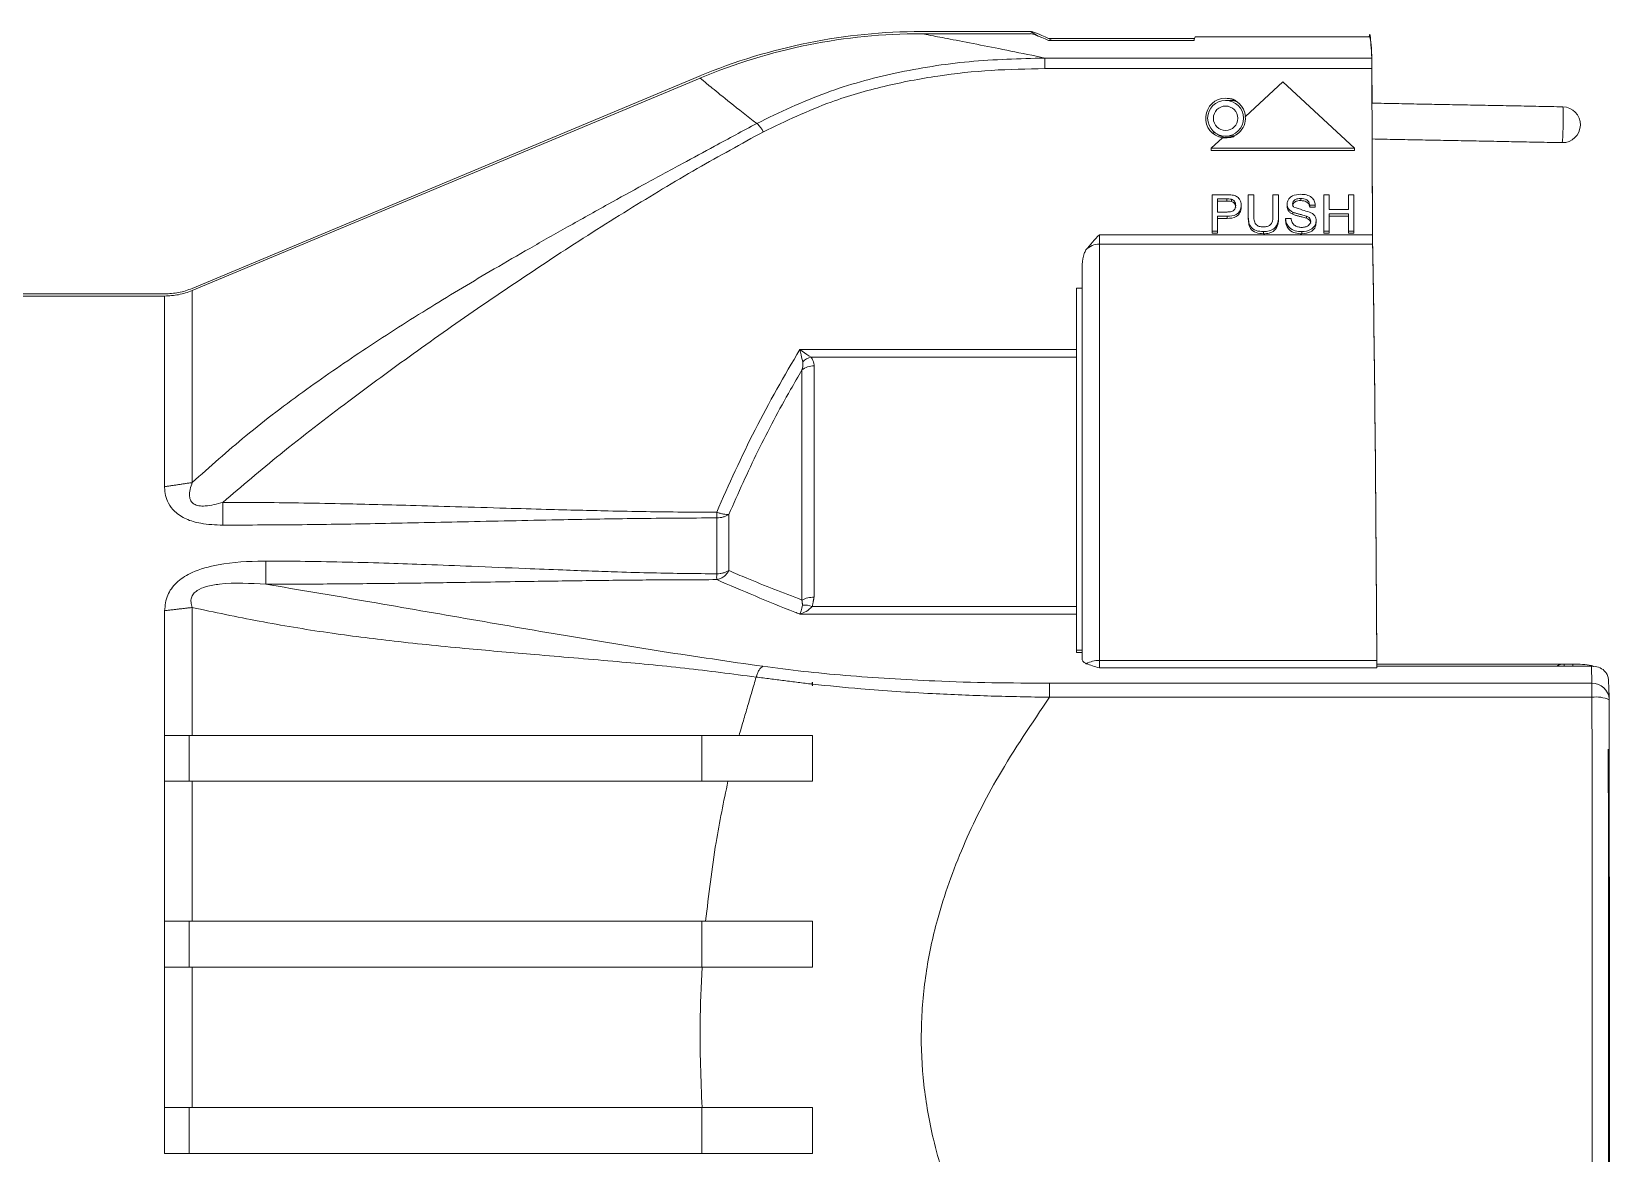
# Model space of a CAD drawing. Extents: x 12.1 to 108.7, y 1 to 80.4.
# Drawn here: x 26 to 31.5, y 32.28 to 36.19 of the extents above; entities that cross this region are included whole.
import ezdxf

# ---------------------------------------------------------------- set-up
doc = ezdxf.new("R2010")
doc.units = 0
doc.header["$MEASUREMENT"] = 0
doc.linetypes.add('SLD-Solid', pattern=[0])
doc.layers.add('OBJECT', color=7, linetype='CONTINUOUS')

msp = doc.modelspace()

# ---------------------------------------------------------------- linework, layer by layer
at = {"layer": 'OBJECT', "linetype": 'SLD-Solid', "lineweight": 15}
for p, q in [((29.1031, 36.1918), (29.4838, 36.1918)), ((29.1031, 36.1844), (29.4838, 36.1844)), ((29.4838, 36.1918), (29.5111, 36.176)), ((29.5471, 36.1677), (30.0562, 36.1677)), ((29.5471, 36.1677), (29.5599, 36.1603)), ((29.5471, 36.1603), (30.0544, 36.1603)), ((30.0579, 36.1734), (30.668, 36.1734)), ((30.6676, 36.1734), (30.6676, 36.1832)), ((29.5338, 36.0995), (29.5338, 36.0625)), ((29.5338, 36.0995), (30.6745, 36.0995)), ((29.5338, 36.0625), (30.6749, 36.0625)), ((30.6753, 35.9421), (30.6749, 36.0699)), ((30.6749, 36.0625), (30.6769, 35.4831)), ((26.5606, 35.2961), (28.3313, 36.0368)), ((26.5606, 35.2888), (28.3313, 36.0295)), ((30.3643, 36.0167), (30.2333, 35.8952)), ((30.6143, 35.7848), (30.3643, 36.0167)), ((30.1539, 35.8215), (30.1143, 35.7848)), ((30.1143, 35.7848), (30.6143, 35.7848)), ((30.1143, 35.7848), (30.1143, 35.7773)), ((30.1143, 35.7773), (30.6143, 35.7773)), ((30.6143, 35.7848), (30.6143, 35.7773)), ((30.6769, 35.4904), (30.6758, 35.8171)), ((30.1171, 35.6228), (30.1674, 35.6228)), ((30.1171, 35.4957), (30.1171, 35.6228)), ((30.1691, 35.6081), (30.1364, 35.6081)), ((30.1364, 35.6081), (30.1364, 35.5625)), ((30.1691, 35.6081), (30.1691, 35.6007)), ((30.1849, 35.607), (30.1849, 35.5995)), ((30.2435, 35.5497), (30.2435, 35.6228)), ((30.2435, 35.6228), (30.2628, 35.6228)), ((30.2628, 35.6228), (30.2628, 35.5505)), ((30.3295, 35.6228), (30.3488, 35.6228)), ((30.3295, 35.5505), (30.3295, 35.6228)), ((30.3488, 35.6228), (30.3488, 35.5497)), ((30.4269, 35.6097), (30.4269, 35.6023)), ((30.5068, 35.4957), (30.5068, 35.6228)), ((30.5068, 35.6228), (30.5261, 35.6228)), ((30.5261, 35.6228), (30.5261, 35.5707)), ((30.5928, 35.5707), (30.5928, 35.6228)), ((30.5928, 35.6228), (30.6121, 35.6228)), ((30.6121, 35.6228), (30.6121, 35.4957)), ((30.1691, 35.6007), (30.1364, 35.6007)), ((30.1364, 35.5625), (30.1694, 35.5625)), ((30.2189, 35.5863), (30.2189, 35.5788)), ((30.3786, 35.5896), (30.3786, 35.5821)), ((30.3989, 35.5622), (30.3989, 35.5547)), ((30.4769, 35.5869), (30.4576, 35.5869)), ((30.4576, 35.5869), (30.4576, 35.5795)), ((30.4769, 35.5795), (30.4576, 35.5795)), ((30.4769, 35.5869), (30.4769, 35.5795)), ((30.5261, 35.5707), (30.5928, 35.5707)), ((30.5928, 35.556), (30.5261, 35.556)), ((30.5261, 35.556), (30.5261, 35.4957)), ((30.5928, 35.4957), (30.5928, 35.556)), ((30.1364, 35.4957), (30.1171, 35.4957)), ((30.1171, 35.4957), (30.1171, 35.4883)), ((30.1699, 35.5479), (30.1364, 35.5479)), ((30.1364, 35.5479), (30.1364, 35.4957)), ((30.1699, 35.5404), (30.1364, 35.5404)), ((30.1364, 35.4957), (30.1364, 35.4883)), ((30.1699, 35.5479), (30.1699, 35.5404)), ((30.2435, 35.5497), (30.2435, 35.5422)), ((30.3488, 35.5497), (30.3488, 35.5422)), ((30.3734, 35.5397), (30.3927, 35.5397)), ((30.3734, 35.5397), (30.3734, 35.5322)), ((30.4465, 35.5481), (30.4465, 35.5406)), ((30.4805, 35.5318), (30.4805, 35.5243)), ((30.5261, 35.4957), (30.5068, 35.4957)), ((30.5068, 35.4957), (30.5068, 35.4883)), ((30.5928, 35.5485), (30.5261, 35.5485)), ((30.5261, 35.4957), (30.5261, 35.4883)), ((30.6121, 35.4957), (30.5928, 35.4957)), ((30.5928, 35.4957), (30.5928, 35.4883)), ((30.6121, 35.4957), (30.6121, 35.4883)), ((29.7243, 35.4831), (30.6769, 35.4831)), ((29.7243, 35.4831), (29.7243, 35.4509)), ((29.7243, 35.4509), (29.7243, 33.9985)), ((30.6772, 35.4509), (29.7243, 35.4509)), ((30.1364, 35.4883), (30.1171, 35.4883)), ((30.2965, 35.4941), (30.2965, 35.4866)), ((30.4307, 35.4941), (30.4307, 35.4866)), ((30.5261, 35.4883), (30.5068, 35.4883)), ((30.6121, 35.4883), (30.5928, 35.4883)), ((29.6643, 34.0024), (29.6643, 35.3798)), ((26.4641, 35.2768), (24.2053, 35.2768)), ((29.6643, 35.2973), (29.6448, 35.2973)), ((29.6448, 35.0834), (29.6448, 35.2973)), ((26.4641, 35.2694), (24.2053, 35.2694)), ((28.6795, 35.0834), (29.6448, 35.0834)), ((29.6448, 35.0563), (28.7188, 35.0563)), ((29.6448, 35.0563), (29.6448, 35.0834)), ((29.6448, 34.187), (29.6448, 35.0563)), ((28.6868, 34.2094), (28.6868, 35.0116)), ((28.7292, 35.0259), (28.7292, 34.2188)), ((28.4319, 34.508), (28.4319, 34.3118)), ((28.3895, 34.3009), (28.3895, 34.4957)), ((28.7229, 34.187), (29.6448, 34.187)), ((29.6448, 34.1605), (29.6448, 34.187)), ((29.6448, 34.1605), (28.6795, 34.1605)), ((29.6448, 34.0265), (29.6448, 34.1605)), ((29.6448, 34.0339), (29.6643, 34.0339)), ((29.6448, 34.0265), (29.6643, 34.0265)), ((29.7243, 33.9985), (29.7243, 33.9727)), ((29.7243, 33.9985), (30.6917, 33.9985)), ((30.692, 33.9727), (29.7243, 33.9727)), ((30.6918, 33.9844), (30.6918, 33.9862)), ((31.345, 33.9862), (30.6918, 33.9862)), ((31.345, 33.9789), (30.6919, 33.9789)), ((31.376, 33.9862), (31.345, 33.9862)), ((31.345, 33.9862), (31.3451, 33.9789)), ((31.4402, 33.9789), (31.345, 33.9789)), ((31.3759, 33.9789), (31.376, 33.9862)), ((31.4421, 33.9191), (31.4402, 33.9789)), ((29.5505, 33.9191), (31.4421, 33.9191)), ((29.5505, 33.9191), (29.5505, 33.8702)), ((31.4421, 33.8702), (31.4421, 33.9191)), ((31.5011, 33.8993), (31.5011, 33.8945)), ((31.5021, 33.8686), (31.5011, 33.8993)), ((29.5505, 33.8702), (31.4421, 33.8702)), ((31.5021, 33.8686), (31.5021, 33.8706)), ((31.5021, 33.8613), (31.5021, 33.8632)), ((26.4632, 33.5774), (26.4632, 33.7374)), ((26.55, 33.5774), (26.55, 33.7374)), ((28.338, 33.5774), (28.338, 33.7374)), ((28.7232, 33.7374), (28.7232, 33.5774)), ((26.4632, 32.9294), (26.4632, 33.0894)), ((26.55, 32.9294), (26.55, 33.0894)), ((28.338, 32.9294), (28.338, 33.0894)), ((28.7232, 33.0894), (28.7232, 32.9294)), ((26.4632, 32.2794), (26.4632, 32.4394)), ((26.55, 32.2794), (26.55, 32.4394)), ((28.338, 32.2794), (28.338, 32.4394)), ((28.7232, 32.4394), (28.7232, 32.2794))]:
    msp.add_line(p, q, dxfattribs=at)
at = {"layer": 'OBJECT', "linetype": 'SLD-Solid', "lineweight": 15, "flags": 128}
msp.add_lwpolyline([(30.1696, 35.9581), (30.1694, 35.9589), (30.1694, 35.9592)], dxfattribs=at)
at = {"layer": 'OBJECT', "linetype": 'SLD-Solid', "lineweight": 15}
for radius in [0.0625, 0.0425]:
    msp.add_circle((30.1643, 35.8894), radius, dxfattribs=at)
for centre, radius, start, end in [((29.1031, 34.1918), 2, 90, 112.7007), ((29.1031, 34.1844), 2, 90, 112.7007), ((31.3391, 35.8669), 0.0625, 268.905, 88.905), ((29.7237, 35.3886), 0.0623, 89.3979, 138.1415), ((28.7399, 34.9833), 0.076, 106.1528, 131.4988), ((28.7283, 34.9584), 0.0675, 89.2585, 128.0253), ((28.7273, 34.1265), 0.0923, 88.8487, 116.0829), ((28.6943, 34.1066), 0.0854, 70.4324, 93.6263), ((29.7219, 33.9103), 0.0882, 88.4171, 119.4094), ((31.4433, 33.8603), 0.0589, 2.8159, 91.1468), ((31.4571, 33.7644), 0.1068, 65.0782, 98.0588)]:
    msp.add_arc(centre, radius, start, end, dxfattribs=at)
for centre, major_axis, ratio, start_param, end_param in [((43.3402, 28.1918), (13.859, -7.9991), 0.008726, 3.048898, 3.126476), ((43.3402, 28.1844), (13.859, -7.9991), 0.008726, 3.048898, 3.126476), ((30.0652, 28.1844), (0, 8), 0.017455, 0.052524, 0.077578), ((30.674, 28.1918), (0, 8), 0.017455, 0.046327, 0.067848), ((30.6643, 28.1918), (0, 8), 0.008727, 6.137378, 6.236858), ((30.6643, 28.1844), (0, 8), 0.008727, 6.137378, 6.230661), ((30.6744, 36.0475), (0, 0.06), 0.008727, 5.094703, 6.137378), ((30.6744, 36.0401), (0, 0.06), 0.008727, 5.094703, 6.137378), ((30.1643, 35.8899), (0, 0.0695), 0.999975, 4.793133, 9.269144), ((30.1643, 35.8894), (0.1225, -0.0023), 0.510204, 1.26834, 1.570796), ((30.1643, 35.8899), (0, 0.0691), 0.999975, 2.990217, 4.788876), ((31.3391, 35.8669), (0.0012, 0.0625), 0.04, 3.141593, 6.283185), ((30.1643, 35.8894), (0.1225, -0.0023), 0.510204, 4.712389, 4.986984), ((30.6774, 35.5128), (0, 0.06), 0.008727, 1.953111, 2.713245), ((30.6774, 35.5055), (0, 0.06), 0.008727, 1.953111, 2.713245), ((30.6631, 31.9333), (0, 3.875), 0.008727, 5.276708, 5.854838), ((30.6631, 31.926), (0, 3.875), 0.008727, 5.276708, 5.854838), ((30.6922, 34.0379), (0, 0.06), 0.008727, 2.135116, 2.609533), ((30.6922, 34.0306), (0, 0.06), 0.008727, 2.135116, 2.874395), ((31.3453, 33.9083), (0.0008, -0.0779), 0.769897, 3.133487, 3.572015), ((31.3766, 33.9459), (0.125, -0.0002), 0.322451, 1.036066, 1.576054), ((31.4398, 33.9321), (0.06, 0.0007), 0.779289, 0.703294, 1.555767), ((31.3736, 32.6844), (0, 8), 0.008661, 4.563618, 4.86116), ((31.4336, 32.6918), (0, 7.94), 0.008727, 4.563618, 4.86116), ((31.4336, 32.6844), (0, 7.94), 0.008727, 4.563618, 4.86116), ((31.4728, 32.6918), (0, 3.15), 0.008727, 4.390109, 5.034669)]:
    msp.add_ellipse(centre, major_axis=major_axis, ratio=ratio, start_param=start_param, end_param=end_param, dxfattribs=at)
for points, knots in [([(29.1031, 36.1844), (29.1052, 36.184), (29.1094, 36.1832), (29.1459, 36.1764), (29.2102, 36.1642), (29.3039, 36.1461), (29.4126, 36.1245), (29.4933, 36.1079), (29.5338, 36.0995)], [0, 0, 0, 0, 0.141514, 0.285081, 0.469517, 0.656824, 0.827918, 1, 1, 1, 1]), ([(28.5294, 35.8714), (28.6091, 35.9096), (28.7635, 35.9837), (29.0146, 36.0516), (29.2703, 36.0925), (29.4456, 36.0971), (29.5338, 36.0995)], [0, 0, 0, 0, 0.257109, 0.497626, 0.747109, 1, 1, 1, 1]), ([(29.5338, 36.0625), (29.4717, 36.0614), (29.3471, 36.0591), (29.1594, 36.039), (28.9722, 36.0031), (28.7654, 35.944), (28.6302, 35.8794), (28.5525, 35.8423)], [0, 0, 0, 0, 0.182552, 0.366177, 0.55406, 0.743888, 1, 1, 1, 1]), ([(28.5294, 35.8714), (28.4971, 35.8966), (28.432, 35.9473), (28.3729, 35.9953), (28.3374, 36.0244), (28.3333, 36.0277), (28.3313, 36.0295)], [0, 0, 0, 0, 0.268577, 0.539944, 0.768997, 1, 1, 1, 1]), ([(30.1696, 35.9581), (30.1769, 35.9579), (30.1878, 35.9577), (30.1973, 35.9528), (30.2004, 35.9512)], [0, 0, 0, 0, 0.677217, 1, 1, 1, 1]), ([(26.5606, 34.619), (26.6221, 34.6741), (26.7494, 34.7881), (26.9544, 34.9427), (27.1704, 35.0914), (27.3894, 35.2305), (27.5802, 35.3448), (27.7399, 35.4373), (27.8724, 35.5124), (28.0045, 35.5861), (28.1381, 35.6596), (28.2619, 35.727), (28.394, 35.7985), (28.4803, 35.8449), (28.5294, 35.8714)], [0, 0, 0, 0, 0.1080294, 0.2233615, 0.3320231, 0.4454257, 0.555337, 0.6158893, 0.6805101, 0.7492245, 0.808556, 0.8746505, 0.9287833, 1, 1, 1, 1]), ([(28.5525, 35.8423), (28.4754, 35.7999), (28.3161, 35.7125), (28.0759, 35.5679), (27.8253, 35.4085), (27.5754, 35.2406), (27.3339, 35.0713), (27.0991, 34.8987), (26.8763, 34.7277), (26.7335, 34.6062), (26.6674, 34.55)], [0, 0, 0, 0, 0.1145592, 0.2364469, 0.3657728, 0.5026288, 0.6306681, 0.7525375, 0.8853647, 1, 1, 1, 1]), ([(30.1212, 35.8361), (30.1216, 35.8365), (30.1227, 35.8376), (30.1243, 35.8391), (30.1255, 35.84), (30.1261, 35.8404), (30.126, 35.8402), (30.126, 35.8402)], [0, 0, 0, 0, 0.14957, 0.402748, 0.723192, 0.976617, 1, 1, 1, 1]), ([(30.1947, 35.8263), (30.194, 35.8259), (30.1868, 35.8224), (30.1704, 35.8214), (30.1495, 35.8242), (30.1385, 35.8321), (30.1339, 35.8353)], [0, 0, 0, 0, 0.038594, 0.374157, 0.742856, 1, 1, 1, 1]), ([(30.1674, 35.6228), (30.1712, 35.6228), (30.178, 35.6227), (30.1847, 35.6219), (30.1877, 35.6216)], [0, 0, 0, 0, 0.560101, 1, 1, 1, 1]), ([(30.1849, 35.607), (30.1819, 35.6074), (30.1767, 35.6081), (30.1714, 35.6081), (30.1691, 35.6081)], [0, 0, 0, 0, 0.5595849, 1, 1, 1, 1]), ([(30.1996, 35.5857), (30.1994, 35.5883), (30.1991, 35.5934), (30.1957, 35.5998), (30.1909, 35.6047), (30.1869, 35.6062), (30.1849, 35.607)], [0, 0, 0, 0, 0.280261, 0.560078, 0.78015, 1, 1, 1, 1]), ([(30.1877, 35.6216), (30.1926, 35.6205), (30.2026, 35.6182), (30.2127, 35.6084), (30.218, 35.5973), (30.2186, 35.5899), (30.2189, 35.5863)], [0, 0, 0, 0, 0.280013, 0.55891, 0.779396, 1, 1, 1, 1]), ([(30.3786, 35.5896), (30.3791, 35.5935), (30.38, 35.6014), (30.3868, 35.6116), (30.4017, 35.6222), (30.4161, 35.6235), (30.4262, 35.6244)], [0, 0, 0, 0, 0.1870287, 0.3741238, 0.5611402, 1, 1, 1, 1]), ([(30.4269, 35.6097), (30.4232, 35.6096), (30.4158, 35.6094), (30.4059, 35.6058), (30.3992, 35.5989), (30.3983, 35.5935), (30.3979, 35.5908)], [0, 0, 0, 0, 0.28129, 0.56082, 0.78068, 1, 1, 1, 1]), ([(30.4262, 35.6244), (30.433, 35.624), (30.4465, 35.6232), (30.464, 35.6152), (30.4747, 35.6017), (30.4762, 35.5919), (30.4769, 35.5869)], [0, 0, 0, 0, 0.280797, 0.560151, 0.779877, 1, 1, 1, 1]), ([(30.4576, 35.5869), (30.4569, 35.5907), (30.4554, 35.5983), (30.4444, 35.6087), (30.4336, 35.6093), (30.4269, 35.6097)], [0, 0, 0, 0, 0.281097, 0.560287, 1, 1, 1, 1]), ([(30.1849, 35.5995), (30.1819, 35.5999), (30.1767, 35.6007), (30.1714, 35.6007), (30.1691, 35.6007)], [0, 0, 0, 0, 0.559585, 1, 1, 1, 1]), ([(30.1694, 35.5625), (30.1736, 35.5626), (30.182, 35.5629), (30.1932, 35.5675), (30.1989, 35.5766), (30.1994, 35.5827), (30.1996, 35.5857)], [0, 0, 0, 0, 0.281401, 0.559753, 0.779356, 1, 1, 1, 1]), ([(30.2189, 35.5863), (30.2182, 35.5799), (30.2167, 35.5672), (30.1992, 35.5489), (30.1811, 35.5482), (30.1699, 35.5479)], [0, 0, 0, 0, 0.280751, 0.559708, 1, 1, 1, 1]), ([(30.2189, 35.5788), (30.2182, 35.5724), (30.2167, 35.5598), (30.1992, 35.5414), (30.1811, 35.5408), (30.1699, 35.5404)], [0, 0, 0, 0, 0.280751, 0.559708, 1, 1, 1, 1]), ([(30.1996, 35.5783), (30.1994, 35.5808), (30.1991, 35.5859), (30.1957, 35.5924), (30.1909, 35.5973), (30.1869, 35.5988), (30.1849, 35.5995)], [0, 0, 0, 0, 0.280261, 0.560078, 0.78015, 1, 1, 1, 1]), ([(30.2628, 35.5505), (30.2628, 35.5451), (30.2629, 35.5345), (30.268, 35.5194), (30.2812, 35.5113), (30.2904, 35.5107), (30.295, 35.5104)], [0, 0, 0, 0, 0.281788, 0.560122, 0.779386, 1, 1, 1, 1]), ([(30.295, 35.5104), (30.299, 35.5106), (30.307, 35.5109), (30.3188, 35.5148), (30.3294, 35.5287), (30.3295, 35.5415), (30.3295, 35.5505)], [0, 0, 0, 0, 0.1875615, 0.3742387, 0.5597192, 1, 1, 1, 1]), ([(30.3989, 35.5622), (30.3958, 35.5638), (30.3896, 35.567), (30.3808, 35.5759), (30.3795, 35.5844), (30.3786, 35.5896)], [0, 0, 0, 0, 0.2814452, 0.5622732, 1, 1, 1, 1]), ([(30.3989, 35.5547), (30.3958, 35.5563), (30.3896, 35.5595), (30.3808, 35.5685), (30.3795, 35.577), (30.3786, 35.5821)], [0, 0, 0, 0, 0.281445, 0.562273, 1, 1, 1, 1]), ([(30.4269, 35.6023), (30.4232, 35.6022), (30.4158, 35.6019), (30.4059, 35.5984), (30.3992, 35.5915), (30.3983, 35.586), (30.3979, 35.5833)], [0, 0, 0, 0, 0.28129, 0.56082, 0.78068, 1, 1, 1, 1]), ([(30.3979, 35.5908), (30.3982, 35.5884), (30.3986, 35.5842), (30.4016, 35.581), (30.4029, 35.5796)], [0, 0, 0, 0, 0.559617, 1, 1, 1, 1]), ([(30.4465, 35.5481), (30.4411, 35.5497), (30.4322, 35.5523), (30.4196, 35.5553), (30.409, 35.5581), (30.4022, 35.5608), (30.3989, 35.5622)], [0, 0, 0, 0, 0.339939, 0.560025, 0.780082, 1, 1, 1, 1]), ([(30.4465, 35.5406), (30.4411, 35.5422), (30.4322, 35.5449), (30.4196, 35.5478), (30.409, 35.5507), (30.4022, 35.5533), (30.3989, 35.5547)], [0, 0, 0, 0, 0.3399393, 0.5600249, 0.7800825, 1, 1, 1, 1]), ([(30.4029, 35.5796), (30.4128, 35.5761), (30.4305, 35.5698), (30.4487, 35.5647), (30.4567, 35.5625)], [0, 0, 0, 0, 0.558382, 1, 1, 1, 1]), ([(30.4576, 35.5795), (30.4569, 35.5833), (30.4554, 35.5908), (30.4444, 35.6012), (30.4336, 35.6019), (30.4269, 35.6023)], [0, 0, 0, 0, 0.281097, 0.560287, 1, 1, 1, 1]), ([(30.4567, 35.5625), (30.4603, 35.5608), (30.4676, 35.5574), (30.4754, 35.5496), (30.4798, 35.5407), (30.4802, 35.5348), (30.4805, 35.5318)], [0, 0, 0, 0, 0.280371, 0.559909, 0.779859, 1, 1, 1, 1]), ([(30.2965, 35.4941), (30.2877, 35.4946), (30.2704, 35.4954), (30.25, 35.5105), (30.2441, 35.5308), (30.2437, 35.5434), (30.2435, 35.5497)], [0, 0, 0, 0, 0.280729, 0.557904, 0.778403, 1, 1, 1, 1]), ([(30.2965, 35.4866), (30.2877, 35.4871), (30.2704, 35.488), (30.25, 35.503), (30.2441, 35.5234), (30.2437, 35.5359), (30.2435, 35.5422)], [0, 0, 0, 0, 0.280729, 0.557904, 0.778403, 1, 1, 1, 1]), ([(30.3488, 35.5497), (30.3487, 35.5417), (30.3484, 35.5259), (30.3369, 35.5051), (30.3167, 35.4951), (30.3032, 35.4944), (30.2965, 35.4941)], [0, 0, 0, 0, 0.281627, 0.559158, 0.778983, 1, 1, 1, 1]), ([(30.3488, 35.5422), (30.3487, 35.5342), (30.3484, 35.5184), (30.3369, 35.4976), (30.3167, 35.4877), (30.3032, 35.487), (30.2965, 35.4866)], [0, 0, 0, 0, 0.281627, 0.559158, 0.778983, 1, 1, 1, 1]), ([(30.4307, 35.4941), (30.4227, 35.4945), (30.4068, 35.4952), (30.3868, 35.5059), (30.3755, 35.5224), (30.3741, 35.5339), (30.3734, 35.5397)], [0, 0, 0, 0, 0.280814, 0.559563, 0.77962, 1, 1, 1, 1]), ([(30.4307, 35.4866), (30.4227, 35.487), (30.4068, 35.4878), (30.3868, 35.4984), (30.3755, 35.5149), (30.3741, 35.5265), (30.3734, 35.5322)], [0, 0, 0, 0, 0.280814, 0.559563, 0.77962, 1, 1, 1, 1]), ([(30.3927, 35.5397), (30.3935, 35.5349), (30.395, 35.5252), (30.4052, 35.5147), (30.4176, 35.5096), (30.4258, 35.509), (30.4299, 35.5088)], [0, 0, 0, 0, 0.280632, 0.558674, 0.779197, 1, 1, 1, 1]), ([(30.4299, 35.5088), (30.434, 35.509), (30.4422, 35.5095), (30.4528, 35.5142), (30.4597, 35.522), (30.4607, 35.5279), (30.4611, 35.5309)], [0, 0, 0, 0, 0.280917, 0.560813, 0.780502, 1, 1, 1, 1]), ([(30.4805, 35.5318), (30.4794, 35.5256), (30.4772, 35.5132), (30.4586, 35.4971), (30.4413, 35.4952), (30.4307, 35.4941)], [0, 0, 0, 0, 0.279942, 0.56008, 1, 1, 1, 1]), ([(30.4805, 35.5243), (30.4794, 35.5181), (30.4772, 35.5058), (30.4586, 35.4896), (30.4413, 35.4878), (30.4307, 35.4866)], [0, 0, 0, 0, 0.279942, 0.56008, 1, 1, 1, 1]), ([(30.4611, 35.5309), (30.4609, 35.5331), (30.4605, 35.5375), (30.4555, 35.5442), (30.4499, 35.5466), (30.4465, 35.5481)], [0, 0, 0, 0, 0.280089, 0.55997, 1, 1, 1, 1]), ([(30.4611, 35.5235), (30.4609, 35.5257), (30.4605, 35.53), (30.4555, 35.5367), (30.4499, 35.5391), (30.4465, 35.5406)], [0, 0, 0, 0, 0.280089, 0.55997, 1, 1, 1, 1]), ([(29.6773, 35.4301), (29.692, 35.4484), (29.7068, 35.4668), (29.7243, 35.483), (29.7243, 35.4831)], [0, 0, 0, 0, 0.9958436, 1, 1, 1, 1]), ([(29.6643, 35.3798), (29.6654, 35.3928), (29.6669, 35.4104), (29.6751, 35.4261), (29.6773, 35.4301)], [0, 0, 0, 0, 0.741139, 1, 1, 1, 1]), ([(26.5606, 35.2961), (26.5528, 35.2931), (26.5371, 35.2871), (26.505, 35.279), (26.4804, 35.2777), (26.4641, 35.2768)], [0, 0, 0, 0, 0.254178, 0.508356, 1, 1, 1, 1]), ([(26.5606, 35.2888), (26.5528, 35.2858), (26.5371, 35.2798), (26.505, 35.2717), (26.4804, 35.2703), (26.4641, 35.2694)], [0, 0, 0, 0, 0.254178, 0.508356, 1, 1, 1, 1]), ([(28.3895, 34.5154), (28.4324, 34.6122), (28.5184, 34.8062), (28.6257, 34.9908), (28.6795, 35.0834)], [0, 0, 0, 0, 0.498681, 1, 1, 1, 1]), ([(28.6896, 35.0402), (28.687, 35.0507), (28.6837, 35.064), (28.6802, 35.0798), (28.6795, 35.0832), (28.6795, 35.0834)], [0, 0, 0, 0, 0.787169, 0.991473, 1, 1, 1, 1]), ([(28.6795, 35.0834), (28.6796, 35.0833), (28.6825, 35.081), (28.6959, 35.0707), (28.7087, 35.0626), (28.7188, 35.0563)], [0, 0, 0, 0, 0.0085397, 0.2162821, 1, 1, 1, 1]), ([(28.7188, 35.0563), (28.7231, 35.0489), (28.7289, 35.039), (28.7291, 35.0285), (28.7292, 35.0259)], [0, 0, 0, 0, 0.7478885, 1, 1, 1, 1]), ([(28.6868, 35.0116), (28.6736, 34.9888), (28.6197, 34.8958), (28.5302, 34.7297), (28.4647, 34.582), (28.4319, 34.5081)], [0, 0, 0, 0, 0.139447, 0.569082, 1, 1, 1, 1]), ([(28.6868, 35.0116), (28.689, 35.0197), (28.6916, 35.0294), (28.6899, 35.0386), (28.6896, 35.0402)], [0, 0, 0, 0, 0.828662, 1, 1, 1, 1]), ([(26.6673, 34.55), (26.647, 34.5442), (26.6193, 34.5364), (26.5871, 34.537), (26.5742, 34.5402), (26.5664, 34.5439), (26.5601, 34.549), (26.5535, 34.5579), (26.5477, 34.5819), (26.5551, 34.6032), (26.5606, 34.619)], [0, 0, 0, 0, 0.301369, 0.4093, 0.45608, 0.500314, 0.544712, 0.591106, 0.697602, 1, 1, 1, 1]), ([(26.6673, 34.4705), (26.6412, 34.4714), (26.5967, 34.473), (26.538, 34.49), (26.4987, 34.5154), (26.4705, 34.5537), (26.4643, 34.5844), (26.4642, 34.6035), (26.4641, 34.6046)], [0, 0, 0, 0, 0.244024, 0.415816, 0.583646, 0.731251, 0.98503, 1, 1, 1, 1]), ([(26.6673, 34.55), (26.7098, 34.5498), (26.7978, 34.5496), (26.9345, 34.5479), (27.0667, 34.5455), (27.1968, 34.5425), (27.3305, 34.5389), (27.4851, 34.5345), (27.643, 34.5298), (27.7866, 34.5257), (27.9052, 34.5226), (28.0212, 34.5198), (28.141, 34.5176), (28.2673, 34.516), (28.3494, 34.5156), (28.3895, 34.5154)], [0, 0, 0, 0, 0.073897, 0.153267, 0.238114, 0.304225, 0.379778, 0.471149, 0.57355, 0.65492, 0.721371, 0.780168, 0.856935, 0.930211, 1, 1, 1, 1]), ([(28.3895, 34.4957), (28.3895, 34.4957), (28.3895, 34.4975), (28.3895, 34.5012), (28.3895, 34.5078), (28.3895, 34.5127), (28.3895, 34.5154), (28.3895, 34.5154)], [0, 0, 0, 0, 0.0001, 0.314743, 0.623574, 0.9999, 1, 1, 1, 1]), ([(28.3895, 34.4957), (28.2959, 34.4952), (28.118, 34.4943), (27.8294, 34.489), (27.5314, 34.4826), (27.2274, 34.4762), (26.942, 34.4715), (26.7595, 34.4708), (26.6673, 34.4705)], [0, 0, 0, 0, 0.162902, 0.309832, 0.502829, 0.682115, 0.839529, 1, 1, 1, 1]), ([(26.4641, 34.1722), (26.4659, 34.1907), (26.4678, 34.2113), (26.4839, 34.2458), (26.508, 34.2763), (26.5679, 34.3123), (26.6701, 34.3398), (26.759, 34.3449), (26.8146, 34.345), (26.8172, 34.345)], [0, 0, 0, 0, 0.145706, 0.161853, 0.29586, 0.430973, 0.641294, 0.983629, 1, 1, 1, 1]), ([(26.8172, 34.345), (26.8628, 34.3448), (26.9578, 34.3444), (27.101, 34.3417), (27.2417, 34.3378), (27.3859, 34.3328), (27.5445, 34.3266), (27.7034, 34.3199), (27.8435, 34.3144), (27.9505, 34.3103), (28.0549, 34.3067), (28.1635, 34.3038), (28.2787, 34.3016), (28.3533, 34.3011), (28.3895, 34.3009)], [0, 0, 0, 0, 0.087014, 0.181124, 0.273134, 0.355345, 0.456284, 0.576026, 0.658624, 0.723749, 0.780408, 0.857781, 0.930975, 1, 1, 1, 1]), ([(28.3895, 34.2804), (28.3895, 34.2804), (28.3895, 34.2816), (28.3894, 34.2851), (28.3894, 34.2923), (28.3895, 34.2982), (28.3895, 34.3008), (28.3895, 34.3008)], [0, 0, 0, 0, 0.000063, 0.35507, 0.735655, 0.999937, 1, 1, 1, 1]), ([(28.432, 34.3118), (28.4526, 34.303), (28.5338, 34.2683), (28.6214, 34.2346), (28.6868, 34.2094)], [0, 0, 0, 0, 0.253584, 1, 1, 1, 1]), ([(26.5606, 34.1833), (26.5587, 34.1892), (26.5552, 34.2002), (26.5563, 34.2167), (26.5636, 34.2312), (26.5807, 34.2461), (26.6127, 34.2586), (26.6944, 34.2716), (26.7635, 34.2676), (26.8172, 34.2645)], [0, 0, 0, 0, 0.074084, 0.136998, 0.193722, 0.250825, 0.358574, 0.500932, 1, 1, 1, 1]), ([(28.3895, 34.2804), (28.316, 34.2802), (28.1735, 34.2797), (27.9567, 34.2773), (27.7209, 34.274), (27.4845, 34.2704), (27.2484, 34.2672), (27.0335, 34.265), (26.8883, 34.2646), (26.8172, 34.2645)], [0, 0, 0, 0, 0.140091, 0.271809, 0.413599, 0.590147, 0.723186, 0.864369, 1, 1, 1, 1]), ([(26.8172, 34.2645), (26.931, 34.2453), (27.1639, 34.206), (27.5106, 34.1455), (27.8562, 34.086), (28.1993, 34.0288), (28.4329, 33.9951), (28.5505, 33.9781)], [0, 0, 0, 0, 0.198032, 0.405338, 0.609469, 0.803446, 1, 1, 1, 1]), ([(28.6795, 34.1605), (28.6736, 34.1628), (28.5723, 34.2019), (28.4782, 34.2424), (28.3895, 34.2804)], [0, 0, 0, 0, 0.057889, 1, 1, 1, 1]), ([(28.5273, 33.9405), (28.4442, 33.9513), (28.2781, 33.973), (28.02, 33.997), (27.769, 34.0179), (27.5143, 34.0398), (27.2733, 34.064), (27.0285, 34.0949), (26.7928, 34.1339), (26.6381, 34.1668), (26.5606, 34.1833)], [0, 0, 0, 0, 0.124845, 0.249784, 0.385615, 0.499943, 0.631954, 0.74986, 0.874809, 1, 1, 1, 1]), ([(28.6795, 34.1605), (28.6795, 34.1606), (28.6811, 34.1632), (28.6844, 34.1707), (28.6874, 34.1846), (28.6889, 34.1918)], [0, 0, 0, 0, 0.007313, 0.4838834, 1, 1, 1, 1]), ([(28.7229, 34.187), (28.7159, 34.1806), (28.7023, 34.1682), (28.6869, 34.1624), (28.6796, 34.1606), (28.6795, 34.1605)], [0, 0, 0, 0, 0.514648, 0.99268, 1, 1, 1, 1]), ([(28.5505, 33.9781), (28.5972, 33.972), (28.6907, 33.9599), (28.8894, 33.941), (29.11, 33.9275), (29.3495, 33.9202), (29.4833, 33.9195), (29.5505, 33.9191)], [0, 0, 0, 0, 0.15088, 0.301779, 0.611807, 0.805286, 1, 1, 1, 1]), ([(29.6786, 33.9871), (29.6774, 33.9877), (29.6704, 33.9912), (29.6651, 33.9964), (29.6645, 34.0011), (29.6643, 34.0024)], [0, 0, 0, 0, 0.120565, 0.741875, 1, 1, 1, 1]), ([(29.7243, 33.9727), (29.7243, 33.9727), (29.7074, 33.9772), (29.693, 33.9822), (29.6786, 33.9871)], [0, 0, 0, 0, 0.00431, 1, 1, 1, 1]), ([(31.4852, 33.9629), (31.4881, 33.9598), (31.4939, 33.9535), (31.4989, 33.9406), (31.5, 33.9315), (31.5, 33.9273), (31.5, 33.9272)], [0, 0, 0, 0, 0.341189, 0.698271, 0.991846, 1, 1, 1, 1]), ([(28.7222, 33.916), (28.7221, 33.9167), (28.7217, 33.9182), (28.7223, 33.9203), (28.7232, 33.9217), (28.7238, 33.9224), (28.7239, 33.9225)], [0, 0, 0, 0, 0.3217413, 0.6457117, 0.9317671, 1, 1, 1, 1]), ([(29.5505, 33.8702), (29.4824, 33.8714), (29.3457, 33.8738), (29.1251, 33.8831), (28.916, 33.8965), (28.7797, 33.9102), (28.7239, 33.9158)], [0, 0, 0, 0, 0.242263, 0.485939, 0.789784, 1, 1, 1, 1]), ([(29.5505, 33.8702), (29.4888, 33.7795), (29.3761, 33.614), (29.2448, 33.3532), (29.1611, 33.1212), (29.1157, 32.9059), (29.099, 32.7129), (29.1083, 32.5191), (29.144, 32.3146), (29.21, 32.1036), (29.3054, 31.8908), (29.4193, 31.6884), (29.5068, 31.5619), (29.5505, 31.4986)], [0, 0, 0, 0, 0.128108, 0.233833, 0.339418, 0.414185, 0.488923, 0.563852, 0.638803, 0.729469, 0.820219, 0.910089, 1, 1, 1, 1]), ([(28.338, 33.7374), (28.4002, 33.7374), (28.5254, 33.7374), (28.657, 33.7374), (28.7232, 33.7374)], [0, 0, 0, 0, 0.49725, 1, 1, 1, 1]), ([(26.4641, 33.0894), (26.4641, 33.1527), (26.4641, 33.2793), (26.4641, 33.4418), (26.4641, 33.5399), (26.4641, 33.5774)], [0, 0, 0, 0, 0.382049, 0.764099, 1, 1, 1, 1]), ([(26.5606, 33.5774), (26.5606, 33.5419), (26.5606, 33.4447), (26.5606, 33.2823), (26.5606, 33.1537), (26.5606, 33.0894)], [0, 0, 0, 0, 0.223682, 0.611841, 1, 1, 1, 1]), ([(28.7232, 33.5774), (28.6578, 33.5774), (28.5262, 33.5774), (28.4009, 33.5774), (28.338, 33.5774)], [0, 0, 0, 0, 0.497315, 1, 1, 1, 1]), ([(28.351, 33.0894), (28.3616, 33.1813), (28.3806, 33.3458), (28.414, 33.5065), (28.4287, 33.5774)], [0, 0, 0, 0, 0.558806, 1, 1, 1, 1]), ([(28.338, 33.0894), (28.4004, 33.0894), (28.5258, 33.0894), (28.6572, 33.0894), (28.7232, 33.0894)], [0, 0, 0, 0, 0.497452, 1, 1, 1, 1]), ([(28.3385, 32.4394), (28.3345, 32.537), (28.3277, 32.7004), (28.3354, 32.8636), (28.3385, 32.9294)], [0, 0, 0, 0, 0.597316, 1, 1, 1, 1]), ([(28.7232, 32.9294), (28.6578, 32.9294), (28.5265, 32.9294), (28.401, 32.9294), (28.338, 32.9294)], [0, 0, 0, 0, 0.497472, 1, 1, 1, 1]), ([(28.338, 32.4394), (28.4004, 32.4394), (28.5258, 32.4394), (28.6572, 32.4394), (28.7232, 32.4394)], [0, 0, 0, 0, 0.4974724, 1, 1, 1, 1]), ([(28.7232, 32.2794), (28.6578, 32.2794), (28.5264, 32.2794), (28.401, 32.2794), (28.338, 32.2794)], [0, 0, 0, 0, 0.497451, 1, 1, 1, 1])]:
    msp.add_open_spline(points, degree=3, knots=knots, dxfattribs=at)
for points, degree in [([(30.1969, 35.9513), (30.1655, 35.9519)], 1), ([(31.3403, 35.9294), (30.6753, 35.9421)], 1), ([(28.5525, 35.8423), (28.5503, 35.8457), (28.5459, 35.8526), (28.5397, 35.861), (28.5339, 35.8677), (28.5309, 35.8701), (28.5294, 35.8714)], 3), ([(30.1305, 35.8374), (30.1261, 35.8402)], 1), ([(30.1631, 35.8269), (30.1917, 35.8264)], 1), ([(30.6757, 35.8171), (31.3379, 35.8044)], 1), ([(26.5606, 35.2888), (26.5606, 35.285), (26.5606, 35.2775), (26.5606, 35.2171), (26.5606, 35.1218), (26.5606, 34.9889), (26.5606, 34.8238), (26.5606, 34.6873), (26.5606, 34.619)], 3), ([(26.4641, 34.6046), (26.4641, 34.6724), (26.4641, 34.8079), (26.4641, 34.9717), (26.4641, 35.1037), (26.4641, 35.1983), (26.4641, 35.2582), (26.4641, 35.2657), (26.4641, 35.2694)], 3), ([(26.5606, 34.619), (26.4641, 34.6046)], 1), ([(26.6673, 34.55), (26.6673, 34.5355), (26.6673, 34.5066), (26.6673, 34.4825), (26.6673, 34.4705)], 3), ([(28.3895, 34.5154), (28.3935, 34.5141), (28.4015, 34.5114), (28.413, 34.5089), (28.4235, 34.5076), (28.4291, 34.5079), (28.4319, 34.5081)], 3), ([(28.3895, 34.4957), (28.3934, 34.4959), (28.4013, 34.4962), (28.4126, 34.4987), (28.4231, 34.5025), (28.429, 34.5062), (28.4319, 34.508)], 3), ([(26.8172, 34.2645), (26.8172, 34.2731), (26.8172, 34.2904), (26.8172, 34.3268), (26.8172, 34.345)], 3), ([(28.3895, 34.2804), (28.3937, 34.2814), (28.402, 34.2833), (28.4137, 34.2903), (28.4241, 34.2997), (28.4293, 34.3077), (28.432, 34.3118)], 3), ([(28.3895, 34.3008), (28.3934, 34.301), (28.4013, 34.3013), (28.4126, 34.3035), (28.4231, 34.3069), (28.429, 34.3102), (28.4319, 34.3118)], 3), ([(26.5606, 34.1833), (26.4641, 34.1722)], 1), ([(26.5606, 34.1833), (26.5606, 34.1121), (26.5606, 33.9697), (26.5606, 33.8148), (26.5606, 33.7374)], 3), ([(28.6889, 34.1918), (28.6868, 34.2094)], 1), ([(28.7292, 34.2188), (28.7229, 34.187)], 1), ([(26.4641, 33.7374), (26.4641, 33.8128), (26.4641, 33.9638), (26.4641, 34.1027), (26.4641, 34.1722)], 3), ([(28.5273, 33.9405), (28.5287, 33.945), (28.5315, 33.9539), (28.5372, 33.9649), (28.5436, 33.9736), (28.5482, 33.9766), (28.5505, 33.9781)], 3), ([(31.4476, 33.9776), (31.4404, 33.9805)], 1), ([(28.4677, 33.7374), (28.5273, 33.9405)], 1), ([(28.7222, 33.916), (28.5273, 33.9405)], 1), ([(28.7239, 33.9105), (28.7222, 33.916)], 1), ([(28.7239, 33.9225), (28.7239, 33.9158)], 1), ([(28.7239, 33.9158), (28.7239, 33.9105)], 1), ([(31.5021, 33.8632), (31.5, 33.929)], 1), ([(31.5021, 33.8706), (31.5011, 33.9013)], 1), ([(26.4632, 33.7374), (26.55, 33.7374)], 1), ([(26.55, 33.7374), (28.338, 33.7374)], 1), ([(26.55, 33.5774), (26.4632, 33.5774)], 1), ([(28.338, 33.5774), (26.55, 33.5774)], 1), ([(26.4632, 33.0894), (26.55, 33.0894)], 1), ([(26.55, 33.0894), (28.338, 33.0894)], 1), ([(26.55, 32.9294), (26.4632, 32.9294)], 1), ([(26.4641, 32.4394), (26.4641, 32.5211), (26.4641, 32.6844), (26.4641, 32.8477), (26.4641, 32.9294)], 3), ([(28.338, 32.9294), (26.55, 32.9294)], 1), ([(26.5606, 32.9294), (26.5606, 32.8477), (26.5606, 32.6844), (26.5606, 32.5211), (26.5606, 32.4394)], 3), ([(26.4632, 32.4394), (26.55, 32.4394)], 1), ([(26.55, 32.4394), (28.338, 32.4394)], 1), ([(26.55, 32.2794), (26.4632, 32.2794)], 1), ([(28.338, 32.2794), (26.55, 32.2794)], 1)]:
    msp.add_open_spline(points, degree=degree, dxfattribs=at)

doc.saveas('drawing.dxf')
